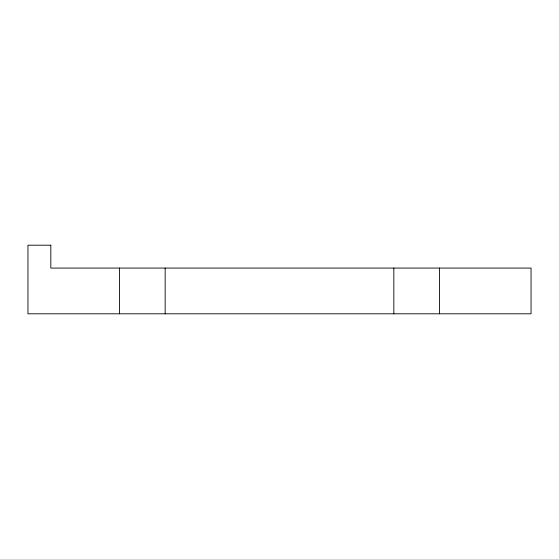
<?xml version="1.0" encoding="UTF-8"?>
<svg xmlns="http://www.w3.org/2000/svg" width="559" height="559" viewBox="0 0 559 559"><rect width="100%" height="100%" fill="white"/><g stroke="black" fill="none" stroke-linecap="round" stroke-linejoin="round"><path stroke-width="0.84" d="M439.577 268.068L439.577 313.802M393.843 268.068L393.843 313.802M165.157 268.068L165.157 313.802M119.423 268.068L119.423 313.802M50.82 245.198L27.95 245.198L27.95 313.802L531.05 313.802L531.05 268.068L50.82 268.068L50.82 245.198"/></g></svg>
